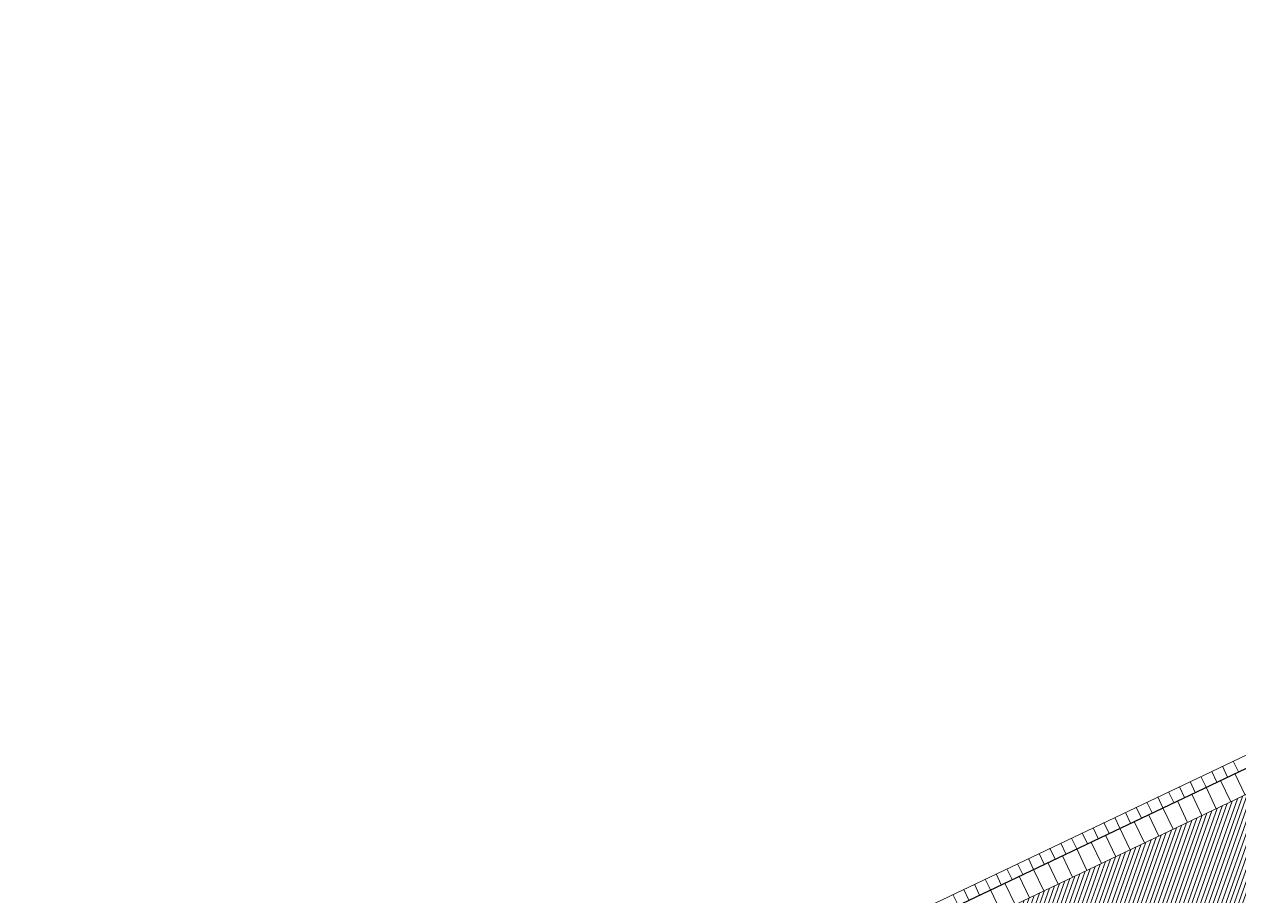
# Model space of a CAD drawing. Header units: metres. Extents: x 679599 to 680028, y 2748524 to 2748840.
# Drawn here: x 679713.85 to 679744.37, y 2748734.09 to 2748755.98 of the extents above; entities that cross this region are included whole.
import ezdxf

# ---------------------------------------------------------------- set-up
doc = ezdxf.new("R2010")
doc.units = ezdxf.units.M
doc.header["$LTSCALE"] = 5
doc.layers.add('00-AUX', color=2, linetype='Continuous', plot=False)
doc.layers.add('02-L-B-Channel', color=140, linetype='Continuous', lineweight=5, plot=False)
doc.layers.add('02-L-Joints-Paviment_07_Precast Concrete Blocks 60X40', color=7, linetype='Continuous', lineweight=5, true_color=0x999999)
doc.layers.add('03-TR-Pavement_07_Precast Concrete Blocks 20X10', color=7, linetype='Continuous', lineweight=5, true_color=0x999999)

# ---------------------------------------------------------------- blocks, each defined once
blk = doc.blocks.new('*U5')
at = {"layer": '02-L-B-Channel'}
blk.add_lwpolyline([(0, 0), (0, -0.3)], dxfattribs=at)
blk = doc.blocks.new('*U6')
at = {"layer": '02-L-B-Channel', "color": 0, "linetype": 'ByBlock', "lineweight": -2, "transparency": 16777216, "rotation": 25.44812428929673}
for p in [(679744.228, 2748737.47), (679743.687, 2748737.212), (679743.958, 2748737.341), (679742.874, 2748736.826), (679743.145, 2748736.955), (679743.416, 2748737.083), (679742.332, 2748736.568), (679742.603, 2748736.697), (679741.79, 2748736.31), (679742.061, 2748736.439), (679740.978, 2748735.923), (679741.249, 2748736.052), (679741.52, 2748736.181), (679740.436, 2748735.665), (679740.707, 2748735.794), (679739.894, 2748735.408), (679740.165, 2748735.537), (679739.082, 2748735.021), (679739.352, 2748735.15), (679739.623, 2748735.279), (679738.54, 2748734.763), (679738.811, 2748734.892), (679737.998, 2748734.505), (679738.269, 2748734.634), (679737.185, 2748734.119), (679737.456, 2748734.247), (679737.727, 2748734.376)]:
    blk.add_blockref('*U5', p, dxfattribs=at)

msp = doc.modelspace()

# ---------------------------------------------------------------- hatches: boundary and pattern name
at = {"layer": '03-TR-Pavement_07_Precast Concrete Blocks 20X10'}
h = msp.add_hatch(dxfattribs=at)
h.set_pattern_fill('ANSI31', color=256, scale=0.0315, angle=25.5)
h.set_pattern_definition([(70.5, (0, 0), (-0.094275932128, 0.033384858509), [])])
edge = h.paths.add_edge_path()
edge.add_line((679693.238, 2748712.205), (679695.035, 2748708.429))
edge.add_line((679695.035, 2748708.429), (679697.925, 2748707.403))
edge.add_line((679697.925, 2748707.403), (679701.77, 2748709.232))
edge.add_line((679701.77, 2748709.232), (679702.775, 2748712.059))
edge.add_line((679702.775, 2748712.059), (679705.602, 2748711.055))
edge.add_line((679705.602, 2748711.055), (679709.447, 2748712.885))
edge.add_line((679709.447, 2748712.885), (679710.451, 2748715.712))
edge.add_line((679710.451, 2748715.712), (679713.278, 2748714.708))
edge.add_line((679713.278, 2748714.708), (679717.123, 2748716.538))
edge.add_line((679717.123, 2748716.538), (679718.127, 2748719.365))
edge.add_line((679718.127, 2748719.365), (679720.954, 2748718.361))
edge.add_line((679720.954, 2748718.361), (679724.792, 2748720.187))
edge.add_line((679724.792, 2748720.187), (679725.802, 2748723.017))
edge.add_line((679725.802, 2748723.017), (679728.63, 2748722.014))
edge.add_line((679728.63, 2748722.014), (679732.474, 2748723.843))
edge.add_line((679732.474, 2748723.843), (679733.444, 2748726.576))
edge.add_line((679733.444, 2748726.576), (679733.478, 2748726.669))
edge.add_line((679733.478, 2748726.669), (679736.304, 2748725.666))
edge.add_line((679736.304, 2748725.666), (679740.149, 2748727.495))
edge.add_line((679740.149, 2748727.495), (679741.153, 2748730.322))
edge.add_line((679741.153, 2748730.322), (679743.98, 2748729.318))
edge.add_line((679743.98, 2748729.318), (679747.825, 2748731.148))
edge.add_line((679747.825, 2748731.148), (679748.847, 2748734.036))
edge.add_line((679748.847, 2748734.036), (679747.049, 2748737.816))
edge.add_line((679747.049, 2748737.816), (679693.237, 2748712.208))

# ---------------------------------------------------------------- linework, layer by layer
at = {"layer": '00-AUX'}
msp.add_lwpolyline([(679747.666, 2748738.77), (679692.134, 2748712.344)], dxfattribs=at)
at = {"layer": '02-L-B-Channel'}
msp.add_lwpolyline([(679958.866, 2748839.608), (679599.301, 2748668.504)], dxfattribs=at)
at = {"layer": '02-L-Joints-Paviment_07_Precast Concrete Blocks 60X40'}
msp.add_line((679693.237, 2748712.208), (679747.049, 2748737.816), dxfattribs=at)
for points in [[(679744.526, 2748736.615), (679744.268, 2748737.156)], [(679744.165, 2748736.443), (679743.907, 2748736.984)], [(679743.442, 2748736.099), (679743.185, 2748736.64)], [(679743.803, 2748736.271), (679743.546, 2748736.812)], [(679742.72, 2748735.756), (679742.463, 2748736.296)], [(679743.081, 2748735.927), (679742.824, 2748736.468)], [(679741.997, 2748735.412), (679741.74, 2748735.953)], [(679742.359, 2748735.584), (679742.101, 2748736.124)], [(679741.275, 2748735.068), (679741.018, 2748735.609)], [(679741.636, 2748735.24), (679741.379, 2748735.781)], [(679740.914, 2748734.896), (679740.657, 2748735.437)], [(679740.192, 2748734.552), (679739.934, 2748735.093)], [(679740.553, 2748734.724), (679740.295, 2748735.265)], [(679739.469, 2748734.209), (679739.212, 2748734.749)], [(679739.83, 2748734.381), (679739.573, 2748734.921)], [(679738.747, 2748733.865), (679738.489, 2748734.406)], [(679739.108, 2748734.037), (679738.851, 2748734.578)], [(679738.386, 2748733.693), (679738.128, 2748734.234)]]:
    msp.add_lwpolyline(points, dxfattribs=at)

# ---------------------------------------------------------------- block references
at = {"layer": '02-L-B-Channel'}
msp.add_blockref('*U6', (0, 0), dxfattribs=at)

doc.saveas('drawing.dxf')
